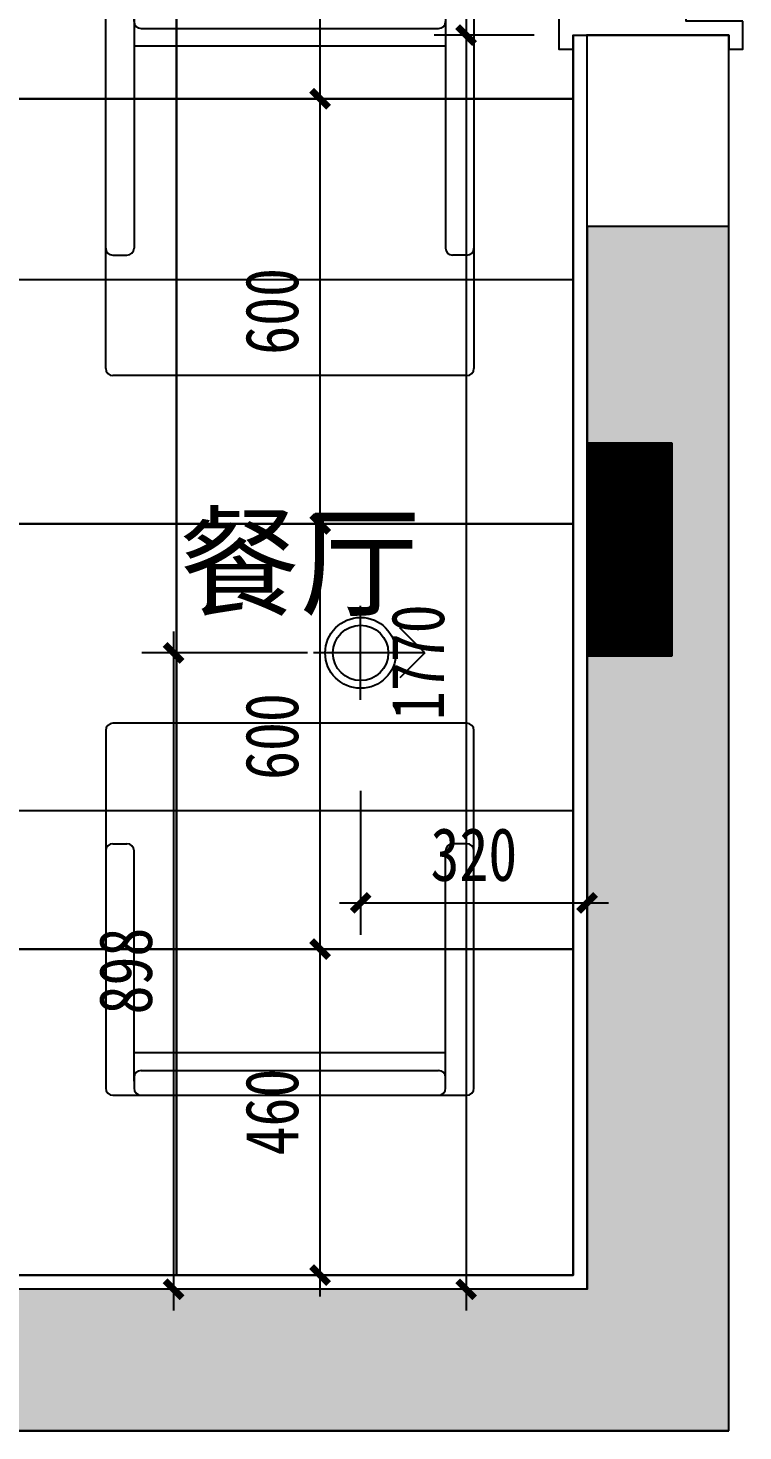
# Model space of a CAD drawing. Extents: x 3479 to 4537415, y 306 to 366510.
# Drawn here: x 4395094 to 4396103, y 273863 to 275843 of the extents above; entities that cross this region are included whole.
import ezdxf

# ---------------------------------------------------------------- set-up
doc = ezdxf.new("R2010")
doc.units = 0
doc.header["$LTSCALE"] = 10
doc.header["$MEASUREMENT"] = 0
doc.header["$PDMODE"] = 35
doc.linetypes.add('DASH', pattern=[0.35, 0.25, -0.1])
doc.layers.get('Defpoints').update_dxf_attribs({"color": 49, "linetype": 'DASH'})
for name, color, linetype in [('C-LIGHT', 3, 'Continuous'), ('C-LIGHT-DIM', 3, 'Continuous'), ('COLU', 1, 'Continuous'), ('COLU_HATCH', 251, 'Continuous'), ('EQUIP-照明', 3, 'Continuous'), ('P-DOOR FIN', 4, 'Continuous'), ('P-FLOOR', 117, 'Continuous'), ('P-FURNITURE', 8, 'Continuous'), ('P-NEWWALL', 3, 'Continuous'), ('P-TEXT', 15, 'Continuous'), ('P-WALL', 5, 'Continuous'), ('P-WALL FIN', 4, 'Continuous')]:
    doc.layers.add(name, color=color, linetype=linetype)
doc.styles.add('-宋体', font='simkai.ttf', dxfattribs={"width": 0.8})
doc.styles.add('_TCH_LABEL', font='COMPLEX', dxfattribs={"bigfont": 'GBCBIG'})
doc.styles.add('WRYH', font='')
doc.styles.get('WRYH').set_extended_font_data('Microsoft YaHei')
doc.dimstyles.new('DIM-030', dxfattribs={"dimscale": 30, "dimtxt": 2.5, "dimasz": 0.8, "dimexe": 1.5, "dimexo": 2.5, "dimgap": 1, "dimtad": 1, "dimdec": 0, "dimzin": 12, "dimdsep": 46, "dimtxsty": '-宋体', "dimblk": 'ARCHTICK', "dimcen": 0, "dimdle": 1, "dimclrd": 256, "dimclre": 256, "dimclrt": 9, "dimadec": 0, "dimazin": 0, "dimtfac": 1, "dimtdec": 0, "dimtmove": 2, "dimatfit": 3, "dimldrblk": 'DOT', "dimfxl": 1, "dimtolj": 1, "dimtzin": 12, "dimarcsym": 0})

# ---------------------------------------------------------------- blocks, each defined once
blk = doc.blocks.new('A$C438E3998')
at = {"layer": 'P-FURNITURE'}
for p, q in [((-660, 249.4), (-660, 754.4)), ((-650, 764.4), (-150, 764.4)), ((-620, 739.4), (-620, 754.4)), ((-610, 764.4), (-190, 764.4)), ((-180, 754.4), (-180, 739.4)), ((-140, 754.4), (-140, 419.4)), ((-620, 744.4), (-620, 419.4)), ((-180, 744.4), (-180, 419.4)), ((-610, 729.4), (-190, 729.4)), ((-180, 704.4), (-620, 704.4)), ((-140, 419.4), (-140, 249.4)), ((-650, 409.4), (-630, 409.4)), ((-150, 409.4), (-170, 409.4)), ((-1200, 375), (0, 375)), ((-1200, 375), (-1200, -375)), ((-800, 375), (-1200, 0)), ((-800, 375), (-800, -375)), ((0, -375), (0, 375)), ((-150, 239.4), (-650, 239.4)), ((-800, -375), (-1200, 0)), ((-150, -251.2), (-650, -251.2)), ((-660, -261.2), (-660, -766.2)), ((-140, -431.2), (-140, -261.2)), ((0, -375), (-1200, -375)), ((-650, -421.2), (-630, -421.2)), ((-620, -756.2), (-620, -431.2)), ((-180, -756.2), (-180, -431.2)), ((-150, -421.2), (-170, -421.2)), ((-140, -766.2), (-140, -431.2)), ((-180, -716.2), (-620, -716.2)), ((-620, -751.2), (-620, -766.2)), ((-610, -741.2), (-190, -741.2)), ((-180, -766.2), (-180, -751.2)), ((-650, -776.2), (-150, -776.2)), ((-610, -776.2), (-190, -776.2))]:
    blk.add_line(p, q, dxfattribs=at)
for centre, start, end in [((-650, 754.4), 90, 180), ((-610, 754.4), 90, 180), ((-190, 754.4), 0, 90), ((-150, 754.4), 0, 90), ((-610, 739.4), 180, 270), ((-190, 739.4), 270, 0), ((-650, 419.4), 180, 270), ((-630, 419.4), 270, 0), ((-170, 419.4), 180, 270), ((-150, 419.4), 270, 0), ((-650, 249.4), 180, 270), ((-150, 249.4), 270, 0), ((-650, -261.2), 90, 180), ((-150, -261.2), 0, 90), ((-650, -431.2), 90, 180), ((-630, -431.2), 0, 90), ((-170, -431.2), 90, 180), ((-150, -431.2), 0, 90), ((-610, -751.2), 90, 180), ((-190, -751.2), 0, 90), ((-650, -766.2), 180, 270), ((-610, -766.2), 180, 270), ((-190, -766.2), 270, 0), ((-150, -766.2), 270, 0)]:
    blk.add_arc(centre, 10, start, end, dxfattribs=at)
blk = doc.blocks.new('*X20')
at = {"color": 0}
for p, q in [((-250, 32.8), (-82.8, 200)), ((-250, 68.2), (-118.2, 200)), ((-250, 103.6), (-153.6, 200)), ((-250, 138.9), (-188.9, 200)), ((-250, 174.3), (-224.3, 200)), ((-247.5, 0), (-47.5, 200)), ((-212.1, 0), (-12.1, 200)), ((-176.8, 0), (23.2, 200)), ((-141.4, 0), (58.6, 200)), ((-106.1, 0), (93.9, 200)), ((-70.7, 0), (129.3, 200)), ((-35.4, 0), (164.6, 200)), ((0, 0), (200, 200)), ((35.4, 0), (235.4, 200)), ((70.7, 0), (250, 179.3)), ((106.1, 0), (250, 143.9)), ((141.4, 0), (250, 108.6)), ((176.8, 0), (250, 73.2)), ((212.1, 0), (250, 37.9)), ((247.5, 0), (250, 2.5))]:
    blk.add_line(p, q, dxfattribs=at)
blk = doc.blocks.new('射灯')
at = {"layer": 'C-LIGHT', "ltscale": 2}
for q in [(-35.4, 55.6), (35.4, 55.6)]:
    blk.add_line((0, 90.9), q, dxfattribs=at)
at = {"layer": 'C-LIGHT', "color": 8}
for p, q in [((0, 90.9), (0, -66.4)), ((66.4, 0), (-66.4, 0))]:
    blk.add_line(p, q, dxfattribs=at)
at = {"layer": 'C-LIGHT', "ltscale": 2}
blk.add_circle((0, 0), 50, dxfattribs=at)
at = {"layer": 'C-LIGHT', "color": 8}
blk.add_circle((0, 0), 39.1, dxfattribs=at)
blk = doc.blocks.new('_ArchTick')
at = {"color": 0, "linetype": 'ByBlock', "const_width": 0.4}
blk.add_lwpolyline([(-0.5, -0.5), (0.5, 0.5)], dxfattribs=at)
blk = doc.blocks.new('*D185')
at = {"layer": 'C-LIGHT-DIM', "lineweight": -2, "transparency": 16777216}
for p, q in [((4395563.5, 274766.8), (4395563.5, 274563.5)), ((4395883.5, 274766.8), (4395883.5, 274563.5)), ((4395533.5, 274608.5), (4395913.5, 274608.5))]:
    blk.add_line(p, q, dxfattribs=at)
at = {"layer": 'Defpoints', "color": 0, "transparency": 16777216}
for p in [(4395563.5, 274841.8), (4395883.5, 274841.8), (4395883.5, 274608.5)]:
    blk.add_point(p, dxfattribs=at)
at = {"layer": 'C-LIGHT-DIM', "lineweight": -2, "transparency": 16777216, "xscale": 24, "yscale": 24, "zscale": 24, "rotation": 180}
blk.add_blockref('_ArchTick', (4395563.5, 274608.5), dxfattribs=at)
at = {"layer": 'C-LIGHT-DIM', "lineweight": -2, "transparency": 16777216, "xscale": 24, "yscale": 24, "zscale": 24}
blk.add_blockref('_ArchTick', (4395883.5, 274608.5), dxfattribs=at)
at = {"layer": 'C-LIGHT-DIM', "color": 9, "transparency": 16777216, "insert": (4395723.5, 274676.4), "char_height": 75, "attachment_point": 5, "style": '-宋体'}
blk.add_mtext('\\A1;320', dxfattribs=at)
blk = doc.blocks.new('_Dot')
at = {"color": 0, "linetype": 'ByBlock', "lineweight": -2}
blk.add_line((-0.5, 0), (-1, 0), dxfattribs=at)
at = {"color": 0, "linetype": 'ByBlock', "const_width": 0.5}
blk.add_lwpolyline([(-0.25, 0, 1), (0.25, 0, 1)], format="xyb", close=True, dxfattribs=at)
blk = doc.blocks.new('*D191')
at = {"layer": 'C-LIGHT-DIM', "lineweight": -2, "transparency": 16777216}
for p, q in [((4395299.5, 274991.3), (4395299.5, 274033.2)), ((4395488.5, 274961.3), (4395254.5, 274961.3)), ((4395488.5, 274063.2), (4395254.5, 274063.2))]:
    blk.add_line(p, q, dxfattribs=at)
at = {"layer": 'Defpoints', "color": 0, "transparency": 16777216}
for p in [(4395563.5, 274961.3), (4395299.5, 274063.2), (4395563.5, 274063.2)]:
    blk.add_point(p, dxfattribs=at)
at = {"layer": 'C-LIGHT-DIM', "lineweight": -2, "transparency": 16777216, "xscale": 24, "yscale": 24, "zscale": 24}
for p, rotation in [((4395299.5, 274961.3), 90), ((4395299.5, 274063.2), 270)]:
    blk.add_blockref('_ArchTick', p, dxfattribs=dict(at, rotation=rotation))
at = {"layer": 'C-LIGHT-DIM', "color": 9, "transparency": 16777216, "insert": (4395232, 274512.3), "char_height": 75, "attachment_point": 5, "rotation": 90, "style": '-宋体'}
blk.add_mtext('\\A1;898', dxfattribs=at)
blk = doc.blocks.new('*D263')
at = {"layer": 'Defpoints', "color": 0, "transparency": 16777216}
for p in [(4395506.4, 274543.3), (4395837.3, 274543.3), (4395837.3, 274083.2)]:
    blk.add_point(p, dxfattribs=at)
at = {"layer": 'P-FLOOR', "lineweight": -2, "transparency": 16777216}
for p, q in [((4395506.4, 274053.2), (4395506.4, 274573.3)), ((4395762.3, 274543.3), (4395461.4, 274543.3)), ((4395762.3, 274083.2), (4395461.4, 274083.2))]:
    blk.add_line(p, q, dxfattribs=at)
at = {"layer": 'P-FLOOR', "lineweight": -2, "transparency": 16777216, "xscale": 24, "yscale": 24, "zscale": 24}
for p, rotation in [((4395506.4, 274543.3), 90), ((4395506.4, 274083.2), 270)]:
    blk.add_blockref('_ArchTick', p, dxfattribs=dict(at, rotation=rotation))
at = {"layer": 'P-FLOOR', "color": 9, "transparency": 16777216, "insert": (4395438.5, 274313.3), "char_height": 75, "attachment_point": 5, "rotation": 90, "style": '-宋体'}
blk.add_mtext('\\A1;460', dxfattribs=at)
blk = doc.blocks.new('*D264')
at = {"layer": 'Defpoints', "color": 0, "transparency": 16777216}
for p in [(4395506.4, 275143.3), (4395837.3, 275143.3), (4395837.3, 274543.3)]:
    blk.add_point(p, dxfattribs=at)
at = {"layer": 'P-FLOOR', "lineweight": -2, "transparency": 16777216}
for p, q in [((4395506.4, 274513.3), (4395506.4, 275173.3)), ((4395762.3, 275143.3), (4395461.4, 275143.3)), ((4395762.3, 274543.3), (4395461.4, 274543.3))]:
    blk.add_line(p, q, dxfattribs=at)
at = {"layer": 'P-FLOOR', "lineweight": -2, "transparency": 16777216, "xscale": 24, "yscale": 24, "zscale": 24}
for p, rotation in [((4395506.4, 275143.3), 90), ((4395506.4, 274543.3), 270)]:
    blk.add_blockref('_ArchTick', p, dxfattribs=dict(at, rotation=rotation))
at = {"layer": 'P-FLOOR', "color": 9, "transparency": 16777216, "insert": (4395438.5, 274843.3), "char_height": 75, "attachment_point": 5, "rotation": 90, "style": '-宋体'}
blk.add_mtext('\\A1;600', dxfattribs=at)
blk = doc.blocks.new('*D265')
at = {"layer": 'Defpoints', "color": 0, "transparency": 16777216}
for p in [(4395506.4, 275743.3), (4395837.3, 275743.3), (4395837.3, 275143.3)]:
    blk.add_point(p, dxfattribs=at)
at = {"layer": 'P-FLOOR', "lineweight": -2, "transparency": 16777216}
for p, q in [((4395506.4, 275113.3), (4395506.4, 275773.3)), ((4395762.3, 275743.3), (4395461.4, 275743.3)), ((4395762.3, 275143.3), (4395461.4, 275143.3))]:
    blk.add_line(p, q, dxfattribs=at)
at = {"layer": 'P-FLOOR', "lineweight": -2, "transparency": 16777216, "xscale": 24, "yscale": 24, "zscale": 24}
for p, rotation in [((4395506.4, 275743.3), 90), ((4395506.4, 275143.3), 270)]:
    blk.add_blockref('_ArchTick', p, dxfattribs=dict(at, rotation=rotation))
at = {"layer": 'P-FLOOR', "color": 9, "transparency": 16777216, "insert": (4395438.5, 275443.3), "char_height": 75, "attachment_point": 5, "rotation": 90, "style": '-宋体'}
blk.add_mtext('\\A1;600', dxfattribs=at)
blk = doc.blocks.new('*D266')
at = {"layer": 'Defpoints', "color": 0, "transparency": 16777216}
for p in [(4395506.4, 276343.2), (4395837.3, 276343.2), (4395837.3, 275743.3)]:
    blk.add_point(p, dxfattribs=at)
at = {"layer": 'P-FLOOR', "lineweight": -2, "transparency": 16777216}
for p, q in [((4395506.4, 275713.3), (4395506.4, 276373.2)), ((4395762.3, 276343.2), (4395461.4, 276343.2)), ((4395762.3, 275743.3), (4395461.4, 275743.3))]:
    blk.add_line(p, q, dxfattribs=at)
at = {"layer": 'P-FLOOR', "lineweight": -2, "transparency": 16777216, "xscale": 24, "yscale": 24, "zscale": 24}
for p, rotation in [((4395506.4, 276343.2), 90), ((4395506.4, 275743.3), 270)]:
    blk.add_blockref('_ArchTick', p, dxfattribs=dict(at, rotation=rotation))
at = {"layer": 'P-FLOOR', "color": 9, "transparency": 16777216, "insert": (4395438.5, 276043.2), "char_height": 75, "attachment_point": 5, "rotation": 90, "style": '-宋体'}
blk.add_mtext('\\A1;600', dxfattribs=at)
blk = doc.blocks.new('*D404')
at = {"layer": 'Defpoints', "color": 0, "transparency": 16777216}
for p in [(4395883.5, 276913.2), (4395712.5, 275833.2), (4395883.5, 275833.2)]:
    blk.add_point(p, dxfattribs=at)
at = {"layer": 'P-NEWWALL', "lineweight": -2, "transparency": 16777216}
for p, q in [((4395712.5, 276943.2), (4395712.5, 275803.2)), ((4395808.5, 276913.2), (4395667.5, 276913.2)), ((4395808.5, 275833.2), (4395667.5, 275833.2))]:
    blk.add_line(p, q, dxfattribs=at)
at = {"layer": 'P-NEWWALL', "lineweight": -2, "transparency": 16777216, "xscale": 24, "yscale": 24, "zscale": 24}
for p, rotation in [((4395712.5, 276913.2), 90), ((4395712.5, 275833.2), 270)]:
    blk.add_blockref('_ArchTick', p, dxfattribs=dict(at, rotation=rotation))
at = {"layer": 'P-NEWWALL', "color": 9, "transparency": 16777216, "insert": (4395644.6, 276373.2), "char_height": 75, "attachment_point": 5, "rotation": 90, "style": '-宋体'}
blk.add_mtext('\\A1;1080', dxfattribs=at)
blk = doc.blocks.new('*D405')
at = {"layer": 'Defpoints', "color": 0, "transparency": 16777216}
for p in [(4395883.5, 275833.2), (4395712.5, 274063.2), (4395883.5, 274063.2)]:
    blk.add_point(p, dxfattribs=at)
at = {"layer": 'P-NEWWALL', "lineweight": -2, "transparency": 16777216}
for p, q in [((4395712.5, 275863.2), (4395712.5, 274033.2)), ((4395808.5, 275833.2), (4395667.5, 275833.2)), ((4395808.5, 274063.2), (4395667.5, 274063.2))]:
    blk.add_line(p, q, dxfattribs=at)
at = {"layer": 'P-NEWWALL', "lineweight": -2, "transparency": 16777216, "xscale": 24, "yscale": 24, "zscale": 24}
for p, rotation in [((4395712.5, 275833.2), 90), ((4395712.5, 274063.2), 270)]:
    blk.add_blockref('_ArchTick', p, dxfattribs=dict(at, rotation=rotation))
at = {"layer": 'P-NEWWALL', "color": 9, "transparency": 16777216, "insert": (4395644.6, 274948.2), "char_height": 75, "attachment_point": 5, "rotation": 90, "style": '-宋体'}
blk.add_mtext('\\A1;1770', dxfattribs=at)

msp = doc.modelspace()

# ---------------------------------------------------------------- hatches: boundary and pattern name
at = {"layer": 'COLU_HATCH'}
msp.add_hatch(color=256, dxfattribs=at).paths.add_polyline_path([(4396083.5, 273863.2), (4396083.5, 275563.2), (4395883.5, 275563.2), (4395883.5, 274063.2), (4394883.5, 274063.2), (4394883.5, 273863.2)])

# ---------------------------------------------------------------- linework, layer by layer
at = {"layer": 'COLU'}
msp.add_lwpolyline([(4396083.5, 273863.2), (4396083.5, 275563.2), (4395883.5, 275563.2), (4395883.5, 274063.2), (4394883.5, 274063.2), (4394883.5, 273863.2)], close=True, dxfattribs=at)
at = {"layer": 'EQUIP-照明'}
for p, q in [((4395883.5, 275257.3, 0), (4395883.5, 274957.3, 0)), ((4396003.5, 275257.3, 0), (4395883.5, 275257.3, 0)), ((4396003.5, 274957.3, 0), (4396003.5, 275257.3, 0)), ((4395883.5, 274957.3, 0), (4396003.5, 274957.3, 0))]:
    msp.add_line(p, q, dxfattribs=at)
at = {"layer": 'EQUIP-照明', "const_width": 120}
msp.add_lwpolyline([(4395943.5, 274957.3), (4395943.5, 275257.3)], dxfattribs=at)
at = {"layer": 'P-DOOR FIN', "color": 4}
msp.add_lwpolyline([(4396103.5, 275853.1), (4396023.5, 275853.1), (4396023.5, 275868.1), (4395853.5, 275868.1), (4395853.5, 275858.1), (4395843.5, 275858.1), (4395843.5, 275813.2), (4395863.5, 275813.2), (4395863.5, 275833.2), (4396083.5, 275833.2), (4396083.5, 275813.2), (4396103.5, 275813.2), (4396103.5, 275853.1)], dxfattribs=at)
at = {"layer": 'P-FLOOR'}
for points in [[(4394703.5, 276343.3), (4395303.5, 276343.3), (4395303.5, 275743.3), (4394703.5, 275743.3)], [(4394703.5, 275743.3), (4395303.5, 275743.3), (4395303.5, 275143.3), (4394703.5, 275143.3)], [(4395303.5, 275743.3), (4395863.5, 275743.3), (4395863.5, 275143.3), (4395303.5, 275143.3)], [(4394703.5, 275143.3), (4395303.5, 275143.3), (4395303.5, 274543.3), (4394703.5, 274543.3)], [(4395303.5, 275143.3), (4395863.5, 275143.3), (4395863.5, 274543.3), (4395303.5, 274543.3)], [(4394703.5, 274543.3), (4395303.5, 274543.3), (4395303.5, 274083.2), (4394703.5, 274083.2)], [(4395303.5, 274543.3), (4395863.5, 274543.3), (4395863.5, 274083.2), (4395303.5, 274083.2)]]:
    msp.add_lwpolyline(points, close=True, dxfattribs=at)
msp.add_lwpolyline([(4395863.5, 275833.2), (4395863.5, 275743.3), (4395303.5, 275743.3), (4395303.5, 276343.3), (4395863.5, 276343.3), (4395863.5, 275868.1)], dxfattribs=at)
at = {"layer": 'P-WALL'}
for p, q in [((4396083.5, 275833.2), (4395882.5, 275833.2)), ((4396083.5, 275833.2), (4395882.5, 275833.2)), ((4395883.5, 274063.2), (4395883.5, 275833.2)), ((4396083.5, 273863.2), (4396083.5, 275833.2)), ((4396083.5, 275563.2), (4395883.5, 275563.2)), ((4395883.5, 274063.2), (4391783.5, 274063.2)), ((4396083.5, 273863.2), (4391383.5, 273863.2))]:
    msp.add_line(p, q, dxfattribs=at)
at = {"layer": 'P-WALL FIN'}
msp.add_line((4395863.5, 275833.2), (4395882.5, 275833.2), dxfattribs=at)
msp.add_line((4395863.5, 275833.2), (4395882.5, 275833.2), dxfattribs=at)
msp.add_lwpolyline([(4391603.5, 274583.2), (4391603.5, 274083.2), (4395863.5, 274083.2), (4395863.5, 275833.2)], dxfattribs=at)

# ---------------------------------------------------------------- block references
at = {"color": 6}
msp.add_blockref('A$C438E3998', (4395863.5, 275113.2), dxfattribs=at)
at = {"layer": 'C-LIGHT', "rotation": 270}
msp.add_blockref('射灯', (4395563.5, 274961.3), dxfattribs=at)
at = {"layer": 'EQUIP-照明', "xscale": 0.60000000012224, "yscale": 0.60000000012224, "zscale": 0.60000000012224, "rotation": 90}
msp.add_blockref('*X20', (4396003.5, 275107.3, 0), dxfattribs=at)

# ---------------------------------------------------------------- texts
at = {"layer": 'EQUIP-照明', "style": '_TCH_LABEL', "flags": 9}
msp.add_attdef('A', (4396003.5, 275107.3, 0), '照明配电箱', height=0.004, rotation=90, dxfattribs=at)
at = {"layer": 'P-TEXT', "style": 'WRYH'}
msp.add_text('餐厅', height=125, dxfattribs=at).set_placement((4395307, 275026.7))

# ---------------------------------------------------------------- dimensions: what is measured, and where the dimension line sits
at = {"layer": 'C-LIGHT-DIM'}
dim = msp.add_linear_dim(base=(4395299.5, 274063.2), p1=(4395563.5, 274961.3), p2=(4395563.5, 274063.2), angle=90, dimstyle='DIM-030', dxfattribs=at)
dim.commit()
dim.dimension.update_dxf_attribs({"geometry": '*D191', "text_midpoint": (4395232, 274512.3)})
dim = msp.add_linear_dim(base=(4395883.5, 274608.5), p1=(4395563.5, 274841.8), p2=(4395883.5, 274841.8), dimstyle='DIM-030', dxfattribs=at)
dim.commit()
dim.dimension.update_dxf_attribs({"geometry": '*D185', "text_midpoint": (4395723.5, 274676.4)})
at = {"layer": 'P-FLOOR'}
for base, p1, p2, picture, middle in [((4395506.4, 276343.2), (4395837.3, 275743.3), (4395837.3, 276343.2), '*D266', (4395438.5, 276043.2)), ((4395506.4, 275743.3), (4395837.3, 275143.3), (4395837.3, 275743.3), '*D265', (4395438.5, 275443.3)), ((4395506.4, 275143.3), (4395837.3, 274543.3), (4395837.3, 275143.3), '*D264', (4395438.5, 274843.3)), ((4395506.4, 274543.3), (4395837.3, 274083.2), (4395837.3, 274543.3), '*D263', (4395438.5, 274313.3))]:
    dim = msp.add_linear_dim(base=base, p1=p1, p2=p2, angle=90, dimstyle='DIM-030', dxfattribs=at)
    dim.commit()
    dim.dimension.update_dxf_attribs({"geometry": picture, "text_midpoint": middle})
at = {"layer": 'P-NEWWALL'}
for base, p1, p2, picture, middle in [((4395712.5, 275833.2), (4395883.5, 276913.2), (4395883.5, 275833.2), '*D404', (4395644.6, 276373.2)), ((4395712.5, 274063.2), (4395883.5, 275833.2), (4395883.5, 274063.2), '*D405', (4395644.6, 274948.2))]:
    dim = msp.add_linear_dim(base=base, p1=p1, p2=p2, angle=90, dimstyle='DIM-030', dxfattribs=at)
    dim.commit()
    dim.dimension.update_dxf_attribs({"geometry": picture, "text_midpoint": middle})

doc.saveas('drawing.dxf')
